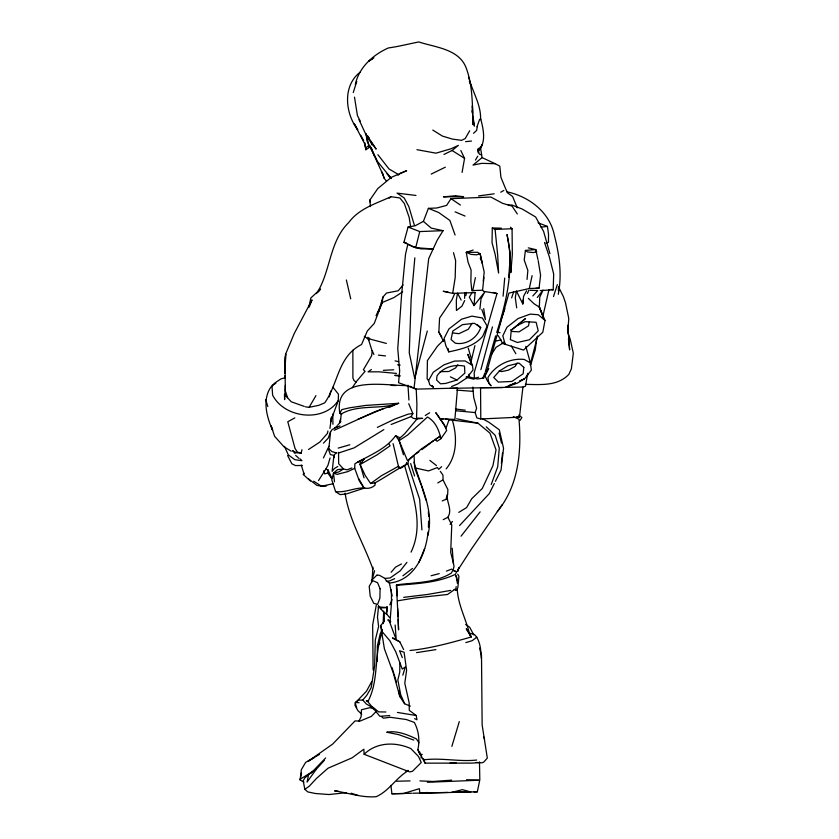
<?xml version="1.0" encoding="UTF-8"?>
<svg xmlns="http://www.w3.org/2000/svg" width="839" height="839" viewBox="0 0 839 839"><rect width="100%" height="100%" fill="white"/><g stroke="black" fill="none" stroke-linecap="round" stroke-linejoin="round"><path stroke-width="1.26" d="M377.319 661.384L377.351 646.061L380.182 633.927L382.154 629.544M304.263 406.422L291.227 401.766L287.567 397.738L285.291 390.806L284.998 357.613L285.7 353.943L294.29 333.419L312.024 299.89L309.413 306.539M384.356 621.353L380.654 625.548L382.479 632.061L389.831 640.692L395.809 651.903L399.857 662.716L399.763 672.091L397.822 679.999L400.748 694.797L404.618 703.764L410.376 706.155M414.602 466.599L414.036 455.315L408.771 460.045L407.785 463.631C396.616 469.358 386.139 476.688 375.064 482.865L375.043 485.152C372.065 487.962 367.922 489.011 363.979 487.931C354.247 487.742 345.343 492.85 335.59 491.623L331.804 479.96L333.492 473.154L337.498 469.651L343.466 468.98L346.989 469.83L351.877 468.005M464.628 298.327L464.722 293.126L466.474 292.444L465.876 295.664M492.294 227.967L492.042 242.723L495.115 254.217L498.597 273.084L497.674 255.014L495.094 229.435L492.294 227.967L501.229 228.177M510.961 265.019L510.825 272.633L512.325 254.448L512.073 228.743L510.49 227.233M480.558 119.694C481.324 104.686 472.189 91.493 468.718 77.251M328.878 446.348L328.783 450.26L330.346 454.539L333.943 455.462L334.373 457.58M284.778 378.41L284.841 375.903M284.903 373.397L285.7 353.943L284.977 373.261M329.926 428.414L331.552 416.993L330.535 421.702L338.295 400.518L338.453 394.194L332.863 387.178M403.444 454.728L398.693 439.185L404.797 433.616L417.686 418.158L422.688 418.378L416.532 418.944L416.91 404.199L416.217 389.118L413.868 388.09M558.355 290.651L558.449 286.959M428.414 527.175L428.572 521.176M428.708 516.373L428.341 511.769M355.306 84.456C358.903 67.498 373.156 54.587 388.447 47.938C398.693 46.512 408.666 43.953 418.766 41.95C435.651 47.477 459.143 48.945 466.243 68.106C472.871 86.029 472.388 105.693 472.955 124.529L472.399 105.766L472.514 113.003M516.688 307.882L515.303 297.782L516.384 290.976L522.802 303.959L522.907 300.226M358.882 478.933L363.979 487.931L359.249 480.757L354.719 468.351L354.876 463.82C368.877 455.325 385.783 449.641 395.609 435.63L399.888 437.79M540.211 290.556L553.184 289.822L553.688 274.059L549.409 257.059L544.511 242.481M479.898 309.109L480.999 298.967L484.69 292.098L474.025 305.606L475.126 292.591L473.259 292.339M443.527 341.379L438.86 332.118L439.573 318.075L452.011 299.764L454.591 293.828M285.365 385.206L284.61 399.658L284.452 394.34L287.567 397.738M414.026 388.363L428.687 258.653L437.213 240.164L443.076 230.673L431.236 228.103L423.401 221.381L415.148 225.775L408.09 227.033L403.884 242.45L415.714 247.683L433.27 248.984L420.884 248.858L412.358 246.561L407.859 244.159L405.51 254.311L401.556 295.318L397.759 348.688L399.668 371.016L398.577 382.699L416.217 389.118L457.496 388.09L454.885 419.427L439.951 418.776L435.787 412.641L444.083 424.324L446.673 430.491L440.915 438.682L437.119 441.272L434.927 439.426M377.12 575.03L379.501 575.344L384.996 578.417L386.475 581.133L389.39 583.053C414.414 580.651 425.887 554.023 428.089 531.895M382.28 632.092C373.743 654.284 379.343 680.167 367.839 701.708L379.857 716.296L389.768 715.573M525.319 384.377C540.358 384.482 557.211 386.496 568.821 374.414L571.359 368.898L573.32 353.209L570.216 339.218L567.772 332.569L568.758 318.401L565.528 302.91L563.451 296.786L559.036 287.882M338.557 452.326L338.652 463.705L343.466 468.98L338.757 471.948L333.492 473.154L334.488 481.817M508.696 277.321L510.416 254.616L507.008 234.501C514.538 267.201 506.662 301.18 496.73 332.517M472.829 387.041L473.689 397.361L476.604 408.153L475.157 412.568L476.825 417.874L480.789 418.976L519.456 417.161L522.928 387.062L525.529 386.202L527.616 373.439M329.087 446.296L330.556 431.854L332.181 429.526L337.215 426.988L336.638 427.544M414.844 257.804L411.152 298.967L409.254 352.873L414.686 378.326L427.292 330.996M503.096 296.209L504.711 278.087M527.028 279.418L527.857 270.462L524.218 260.059L525.413 250.41L535.754 249.561L536.708 251.763L533.153 252.581L527.469 251.941L525.413 250.41M511.276 330.147L510.385 339.627L517.39 342.49L529.399 339.795L538.239 330.818L536.09 322.291L525.172 321.662L516.73 325.794L511.276 330.147L525.592 318.484L516.73 325.794M378.599 605.8L377.487 617.137L378.599 626.513L375.306 639.968L374.634 666.04L371.142 687.77L366.727 695.395L362.752 700.041L358.442 700.146L355.107 702.683L356.627 707.56M372.977 567.206L372.055 579.927L374.613 570.698M442.216 500.914L446.296 499.226L446.537 496.908M522.802 303.959L523.588 296.335L526.556 290.787M483.254 281.013L484.197 272.098L480.128 253.808L477.538 252.308L466.232 252.319L468.057 262.167L471.109 270.095L470.878 281.401L471.822 290.63L482.572 290.2L483.61 291.353L497.003 293.524L474.171 372.799L474.381 378.358L477.559 378.955L483.621 378.053L487.155 370.492L508.906 293.105L529.294 288.543L539.078 288.102L540.578 275.213L538.198 260.614M482.572 290.2L483.935 277.394M481.229 658.07C480.894 650.215 480.401 640.503 474.507 634.599L469.788 633.204M340.372 421.902L341.253 413.942C358.652 403.926 380.308 409.988 398.64 403.297L365.898 405.405L349.8 407.764L341.756 409.631L339.837 413.302L341.714 414.372M303.896 782.105L300.131 779.955L301.337 769.688L305.606 762.42L319.554 754.366M501.376 463.296L502.551 452.913M422.195 754.418L419.657 754.114L419.888 752.132M331.468 478.146L327.724 472.955L328.07 469.987L325.847 469.074L318.495 480.59M427.848 535.439C434.361 509.64 420.234 486.159 414.005 462.069M558.26 294.353C562.151 274.773 559.393 254.899 554.474 235.78C550.048 212.445 529.22 196.494 506.829 191.795M305.386 406.831L309.109 407.324L318.851 405.31L324.693 402.856C338.4 383.801 337.635 356.502 361.557 344.514L367.304 331.017L374.236 323.445L382.227 302.512L382.92 297.069L386.485 293.042L398.2 290.776L403.139 284.945M536.908 337.037L535.261 349.873L530.72 364.808M337.1 425.698L336.9 427.177L340.026 425.929M455.671 590.205L456.175 586.629M421.052 758.078L421.545 754.764M383.696 611.033L383.14 623.576M466.327 376.742L468.749 376.701L469.127 374.173M471.046 361.567L474.916 345.647M390.89 785.409L391.928 793.778L403.402 793.526L419.353 788.681L419.857 793.18L451.392 792.456L462.373 789.656L470.836 791.974L454.266 792.362L477.339 791.806L479.803 779.83L479.489 761.938L478.933 762.588L472.095 763.112L425.058 763.154L417.864 749.636C419.899 740.501 418.766 730.685 414.319 722.41L406.296 719.526L390.208 717.272L383.381 718.194L381.776 716.873M478.188 152.824L478.912 148.209M448.036 292.087L443.223 291.269L452.693 293.367L455.178 277.709L455.629 260.709L453.49 252.696M477.265 126.637L476.667 130.36L473.521 133.307M458.786 567.563L457.695 571.38L458.912 567.72M387.24 608.778L386.401 613.749L389.369 617.294M462.079 172.425L464.565 158.351L460.821 150.506M537.296 297.467L543.064 290.137L539.75 297.195L539.341 307.189L545.025 320.425L542.791 332.275L523.515 350.073L502.393 343.424L495.996 347.367L491.497 354.467M327.913 430.984L327.43 433.417L319.837 442.059L308.532 449.484M529.262 322.082L528.518 325.857L519.047 331.835L511.937 331.447L510.961 329.528M300.131 779.955L301.526 773.023M300.278 779.179L316.345 769.185L308.605 774.554L307.074 782.053L316.345 769.185L324.263 760.438M472.766 290.462L475.398 277.625M549 289.465L542.665 317.289M308.804 307.556L310.86 297.939L320.55 289.025L318.38 291.951M415.714 247.683L419.731 231.574L443.076 230.673M310.44 481.051L303.33 474.549L303.687 472.923L301.295 465.068M529.294 288.543L532.125 275.612M292.717 450.826L296.136 452.546L301.18 453.133L301.946 449.704M527.941 373.512L527.312 376.008L528.067 373.512M530.133 364.776L537.61 336.04M329.308 396.868L330.807 390.974M453.385 568.873L454.004 566.482L453.574 563.588L450.7 552.461L451.76 524.868L447.858 517.275C452.672 509.661 446.453 502.425 447.177 494.622M480.883 369.684L492.451 326.895M499.635 324.745L501.061 319.732M446.296 499.226L447.659 494.444L447.89 489.588L443.107 480.055L442.919 475.031L440.286 471.361M485.393 371.509L495.618 335.883M339.459 422.678L340.519 419.028M330.073 457.947L327.976 465.236L325.847 469.074M402.825 675.217L405.258 667.026L402.259 669.082L399.857 662.716M378.546 311.741L382.92 297.069M406.621 462.425L405.898 464.848L400.402 468.466L398.651 467.239L393.103 443.663M371.593 681.792L366.496 691.189L355.705 702.463L354.907 705.117L357.917 710.654L361.714 714.115M451.864 746.353L459.3 721.603M411.058 552.125C424.503 523.997 412.4 493.919 404.765 466.023M353.24 92.573L356.774 81.425M271.962 427.764L272.623 430.292C266.424 416.553 261.558 397.77 272.476 385.049L275.874 383.318M553.509 296.545L557.337 284.631M511.622 297.897L513.657 291.899M376.26 605.297L372.652 625.055L373.124 669.962M501.418 318.474L504.847 308.742M477.013 126.741L479.656 119.285M491.245 484.502L497.705 466.736L499.278 448.099L495.167 435.315L486.232 426.757M330.556 431.854L328.238 438.126L323.424 443.16M423.401 221.381L428.393 208.355L436.773 207.999L446.61 205.398L451.015 198.675L490.867 197.06L502.655 203.353L512.084 206.142L517.327 213.966M456.982 589.618L457.874 587.384L458.933 576.299L457.716 574.222M376.05 315.747L382.227 302.512L382.144 300.477M484.942 372.925L483.222 377.204L483.621 378.053L482.446 378.274M418.944 562.277L424.586 548.622M389.841 604.846L392.044 599.528M323.445 457.947L328.259 447.722M527.343 293.524L528.906 290.252M464.67 300.561L461.964 306.141L456.437 310.482L456.332 300.068L457.549 293.157L461.114 300.089M358.977 721.058L361.095 716.747L361.473 709.763L369.831 707.665L374.729 709.07M494.307 483.558L489.263 493.636L459.541 525.581M495.43 481.313L501.04 470.123L503.547 448.236L499.32 429.82L488.812 422.195L482.456 418.724M480.726 327.609C477.076 338.002 466.432 345.29 455.325 343.193L451.057 339.543L452.829 331.017L462.52 324.641L474.444 323.298L480.726 327.609L476.961 324.494M479.258 150.265C486.263 140.826 483.295 129.112 480.705 118.771M391.152 424.482L411.204 416.553L412.84 413.522L408.729 403.695M377.414 313.293L379.123 310.252M497.296 511.549C518.733 485.729 521.648 451.351 519.005 419.185L513.342 416.7M364.168 459.069L357.456 462.174L364.168 459.069L360.13 464.502L364.053 477.873M469.662 130.769L465.205 138.571L461.565 140.354L452.368 139.085L442.426 136.086L432.798 130.055M517.16 362.941L515.23 366.307L508.413 370.177L501.47 371.593L499.299 370.534M309.109 407.324L315.946 395.62M334.688 428.194L335.222 427.282L337.215 426.988M475.451 160.071L477.758 156.148M472.326 292.213L469.326 297.1L474.025 305.606M457.926 569.964L471.539 548.874L502.089 504.774M396.375 585.37L396.711 584.835C415.116 582.392 435.158 583.136 451.392 573.027L452.651 570.468L456.72 571.59L455.399 574.316C437.129 583.053 416.228 583.608 396.375 585.37L398.085 616.759M520.044 420.423L521.9 417.497L518.659 415.116M472.137 323.288L468.298 329.276L458.933 333.681L452.483 332.936M316.502 293.64C330.891 271.595 328.961 241.8 348.73 222.545C359.019 208.544 375.956 203.594 391.016 196.725L399.836 197.941L404.367 203.552L409.17 217.416L410.701 227.264M352.317 387.67L356.428 381.504L365.07 371.331L363.402 369.716L371.625 355.757L372.233 350.828L373.89 354.488M457.779 364.755L455.619 367.922L448.823 371.499L440.15 371.667M370.439 206.509L369.831 200.081L377.77 188.576L391.414 177.291L406.632 170.726L400.203 173.358L398.032 175.246M480.39 146.877L482.068 157.606L473.028 165.094L481.733 163.353L495.167 163.699L499.803 166.153L500.935 177.344L505.204 187.737L507.532 192.844L512.619 196.504L517.233 207.799M446.138 468.886C457.339 455.535 457.129 436.112 452.368 420.171L448.267 419.699M378.316 645.023L379.857 642.978M450.092 524.406L452.42 521.428M461.051 536.173L480.128 511.863M336.103 452.724L333.943 455.462L332.129 471.371L334.331 468.571L337.781 466.453M406.925 562.361L400.193 570.856L390.104 577.987L384.996 578.417M391.131 572.282L395.494 567.174L401.462 563.955M338.295 400.518C323.623 422.961 284.243 418.189 272.612 395.106L272.025 386.548L274.531 383.192L280.918 378.924L284.631 377.886M376.25 711.399L371.352 716.412L359.983 721.1L355.075 720.89L332.653 744.099L308.028 761.393L314.331 757.575M311.248 772.908L325.637 757.974M532.807 295.968L537.715 290.546L530.164 290.294M337.855 424.912L340.875 421.776M443.663 340.005L437.465 346.161L427.408 360.581L427.145 378.84L428.561 380.738M441.597 466.673L438.755 469.326L437.36 467.575L428.53 470.931L414.665 467.847L421.251 485.225M308.605 774.554L304.693 778.099L303.183 780.847L304.861 789.342L307.819 791.922L315.401 793.505L328.93 794.523L346.35 792.698M456.972 380.036L464.848 373.156L464.523 366.108C454.444 364.032 442.95 367.125 436.983 375.935L436.605 380.025L440.517 383.801L445.593 383.444L456.972 380.036L450.354 376.837M486.211 370.786L488.738 368.636L485.068 375.935L487.344 380.812L491.098 385.846L488.864 383.36L487.91 377.602C495.136 365.238 509.976 357.938 524.155 359.428L530.384 362.888L531.349 370.114L524.742 378.588L517.38 383.119L508.801 386.066L510.731 384.671M431.749 442.143L433.333 440.779M443.925 154.439L452.095 150.506L458.367 145.367L451.162 148.734L436.007 153.17L416.952 149.688M360.109 72.206C342.312 85.914 345.196 113.548 357.75 129.772L354.173 123.616L364.671 143.815L365.846 149.741L370.544 146.668L368.94 145.472L366.832 140.417L366.108 133.485M389.118 198.214L391.016 196.725M376.805 575.197L371.383 580.588L371.792 581.888M303.33 474.549L304.358 473.762L303.687 472.923M430.753 442.908L421.828 449.652M402.898 575.785L412.515 568.412M476.93 637.105L472.116 640.713L465.823 642.601M365.615 147.916L368.94 145.472L366.517 134.722M364.126 754.282C376.648 742.012 395.452 741.749 410.795 748.556L418.493 756.474L421.272 762.525L412.389 771.366L409.547 771.89L364.126 754.282L363.853 749.185L352.139 757.806L327.965 768.241L316.513 778.393L309.276 786.195L304.861 789.342M415.987 453.899L418.913 451.781M360.078 460.569L360.13 464.502L365.196 475.43L370.628 483.516L381.504 475.682L398.577 466.243L400.402 468.466M371.383 369.506L368.069 371.855L378.903 371.813L396.469 373.407M402.647 291.825L393.911 297.593L382.227 302.512M408.079 770.768C396.197 777.784 389.023 791.009 376.271 796.662C362.165 797.962 348.405 792.865 334.572 790.883L338.463 791.303M372.558 58.678L368.887 61.09L373.921 57.818M436.018 438.954L440.192 436.207L421.461 448.875L407.471 460.663L399.102 440.643L407.628 435.042L427.471 417.025C435.472 421.451 439.038 430.166 440.915 438.682M383.843 429.631L354.079 447.89L339.208 452.798M425.258 415.515L429.683 412.746M458.776 512.377L466.61 507.585L471.665 498.796L482.278 488.497L492.933 465.666L496.027 449.851L489.976 433.165L477.978 423.181L456.584 418.776M437.78 482.939L442.499 480.139M500.757 192.215L503.84 190.453M360.13 464.502L377.015 454.874L390.062 445.834L388.803 443.663M294.825 417.895L287.787 421.734L295.034 448.508L297.426 452.127L301.18 453.133M445.331 167.192L431.194 174.082M406.013 771.461L408.079 770.37M443.223 519.656L447.858 517.275M377.33 427.397L394.844 419.049L408.226 414.141L412.84 413.522M354.719 468.351L347.566 471.686L337.079 474.371L333.492 473.154M508.801 386.066L515.503 382.962M389.128 407.471L394.844 404.901M394.655 578.658L389.401 581.018L386.475 581.133M505.015 387.44L515.303 382.878M451.581 386.538L457.8 383.895L466.788 377.98L473.049 369.905L472.43 365.332L467.795 354.268L471.518 364.336M334.216 430.281L374.876 411.729L398.64 403.297M357.907 419.29L383.654 408.499M471.361 636.927L466.327 628.841L471.361 636.927C451.424 642.664 430.868 648.348 410.009 650.508M364.661 488.015L346.371 493.961L340.078 494.622L335.59 491.623M446.4 571.128L451.718 569.083M466.725 252.224L473.133 250.053M327.724 472.955L324.735 473.92L323.728 470.752M448.781 351.908C461.188 349.108 473.815 346.622 482.687 336.334L487.155 326.067L482.383 317.981L471.938 316.125L461.544 319.208L448.949 328.919L444.093 338.39L445.771 345.479L448.781 351.908L448.12 348.604M338.19 448.11L349.853 444.764M333.492 483.642L321.536 486.232L316.796 485.33L308.742 479.027M478.597 377.225L474.381 378.358L468.749 376.701M431.099 575.753L439.217 573.624M494.695 341.368L500.873 339.91L502.393 343.424L504.103 341.997L505.088 344.231L502.844 335.768L506.945 327.262L518.114 318.537L530.227 314.111L538.302 314.74L545.025 320.425M545.99 242.943L548.465 242.366L548.528 234.196L547.427 226.415L538.103 222.786M321.536 486.232L326.56 485.645L321.536 486.232L313.671 481.187M403.685 597.347L427.471 594.473L450.711 590.404M416.584 652.627L435.913 649.627M370.628 483.516L375.064 482.865M478.524 195.927L494.202 193.809M461.031 791.817L451.55 792.331M540.977 227.149L547.427 226.415M397.759 600.787L414.707 598.008L447.46 594.505L454.287 589.754L457.265 589.775C458.325 605.873 466.568 620.073 469.903 635.563M465.603 141.644L471.528 141.057M423.38 759.893C441.136 757.491 458.828 761.948 476.636 760.061M419.857 793.18L427.533 792.488M512.073 228.743L495.094 229.435M535.764 288.354L539.078 288.102M387.251 609.743L386.989 607.53L386.401 613.749L386.947 606.618L387.44 607.541L383.087 607.876L378.232 607.111M475.126 292.591L452.693 293.367M449.956 763.186L456.059 762.819M383.339 370.356L393.722 369.789M508.256 205.125L511.853 204.989L522.278 209.068L535.628 216.997L543.62 231.449L549.902 253.567M451.644 780.144L433.134 781.476L419.94 780.899M427.376 782.273L478.849 780.228L466.557 779.704M449.84 388.342L522.928 387.062M396.669 781.224L410.061 780.899M411.592 793.264L391.928 793.778M412.851 793.233L447.659 792.425M473.972 791.869L477.339 791.806M302.323 465.456L295.527 465.582L291.878 463.799L287.63 455.598M502.918 387.587L480.548 387.691L480.789 418.976M391.047 385.374L396.029 385.541M443.38 418.808L439.951 418.776L446.086 428.058L449.064 419.584L445.656 419.018M385.877 711.996L378.651 711.881L372.296 706.795M475.157 412.568L455.608 410.722M296.136 452.546L297.499 452.609M394.896 375.201L399.784 375.453M408.132 385.604C386.045 385.992 333.104 374.383 339.837 413.302M403.884 242.45L406.212 242.586M387.44 607.541L379.878 607.1L380.875 608.799M476.269 762.452L482.163 762.829L483.988 761.875L487.312 758.078L482.142 724.906L481.502 655.553L479.541 648.075M456.836 390.125L473.458 391.373M355.705 702.463L359.113 702.725M452.368 420.171L477.978 423.181M395.106 375.578L400.193 376.061M415.976 195.456L397.036 193.117L404.136 197.899L408.834 206.593L414.319 225.062M378.41 355.117L385.541 355.925M455.409 408.981L465.288 410.208M454.109 589.356L457.265 589.775M397.655 364.776L400.172 365.122M414.634 718.666L416.952 719.768L416.207 715.52L397.424 712.437M368.615 701.173L366.328 700.827L368.426 701.813M497.852 332.275L500.096 332.716M516.908 416.668L519.456 417.161M416.532 418.944L413.082 418.262L411.204 416.553M551.254 289.403L553.184 289.822M395.064 360.864L398.546 361.63M528.287 247.851L535.23 249.498M466.169 377.33L474.098 379.238M386.36 343.424L370.848 339.313L367.818 337.309L372.044 350.807M336.984 453.06L331.908 451.592L329.024 448.938M493.311 292.433L497.003 293.524M351.163 793.191L358.127 795.466M481.544 154.921L479.321 154.145L477.894 148.891L478.115 151.838M386.789 613.959L384.587 613.173L378.242 605.999M413.805 740.071L398.861 734.702L386.706 732.216C397.036 730.339 407.324 734.597 416.49 738.97L418.923 742.725M408.09 227.033L419.731 231.574M428.393 208.355L438.587 212.445L449.903 220.458L455.074 235.014M455.105 211.858L465.058 216.074M466.232 252.319L470.962 254.364L476.479 254.825L480.128 253.808L482.226 263.278M482.068 157.606L495.167 163.699M356.072 382.091L353.932 380.455L352.904 377.959L352.862 350.209M409.872 386.16L412.694 387.587M399.804 641.835L392.694 638.018L399.804 641.835L403.632 649.575M373.827 708.231L366.391 704.047L362.752 700.041M397.571 174.009L389.023 168.975L377.896 154.712M472.43 365.332L465.047 360.917L454.591 361.064L443.915 364.871L433.249 372.254L428.593 380.56L429.767 384.807L433.49 387.377L432.085 385.479M291.206 451.183L283.97 446.788L274.605 436.301L271.028 425.625M452.095 150.506L464.565 158.351M452.536 569.534L455.315 571.369M390.764 621.741L387.891 619.832L389.422 621.447L396.197 639.559L395.148 625.003M451.015 198.675L460.401 205.052M465.603 624.415L469.662 627.215L473.783 634.913M364.304 336.324L369.275 339.931M416.207 715.52L409.275 710.35L409.191 702.904L404.786 683.25L406.611 670.277L404.104 652.27L399.563 650.728L402.321 657.608M429.862 460.38L436.511 465.614M295.664 455.42L298.957 458.409M528.339 298.38L534.003 303.708L539.341 307.189L542.812 316.209L539.078 306.067M300.226 458.912L301.935 460.684L294.814 459.678L288.312 454.874L284.442 446.327M498.072 335.537L500.873 339.91M391.394 178.539L377.466 161.476L371.069 147.758M399.102 440.643L395.609 435.63M390.513 177.511L387.115 173.715L390.901 178.434M292.832 450.763L295.118 453.595M384.199 178.288L382.091 172.299L384.199 178.288L386.433 181.109M380.654 625.548L384.388 648.767L393.323 673.077L399.825 696.569L404.618 703.764M369.538 138.959L367.555 135.908L372.306 144.979L368.279 136.935M370.848 140.994L376.134 149.132L366.265 135.32L358.977 119.662M438.86 332.118L441.859 337.047M511.339 346.098L515.849 353.733M360.739 135.215L363.686 140.658M455.829 575.617L456.815 577.484L457.318 583.273M360.277 121.162L357.424 115.583L354.498 97.135M382.752 174.208L369.873 146.122M369.905 146.154L374.267 155.456M328.07 469.987L331.814 478.251M480.244 258.181L481.859 261.695M371.09 147.601L372.117 149.94L368.94 145.472L368.992 147.433M469.368 81.31L470.721 84.508M417.864 749.636L419.657 754.114M421.671 486.337L425.971 500.086M481.806 309.497L485.414 319.575L483.673 308.616M483.788 736.999L484.564 739.348M423.622 758.792L425.058 763.154M372.956 569.251C363.979 543.85 349.055 520.17 345.091 493.154M410.649 463.527L414.592 475.986M407.785 463.631L419.657 499.331L421.933 529.923M392.012 667.592L393.858 673.476M525.812 346.35L530.384 362.888M265.68 399.532L267.809 406.537M394.225 674.713L396.448 682.107M468.235 348.059L471.424 359.05M389.39 583.053L392.159 596.015M499.1 433.123L501.47 443.034M346.371 279.964L350.723 298.831M369.831 200.081L370.335 202.283M535.754 249.561L537.925 259.471M472.85 119.002L474.392 126.112L473.07 117.061L473.133 117.785M455.934 575.669L457.014 580.661M398.735 690.644L399.825 696.569M472.011 110.769L472.441 113.286M364.86 142.829L365.846 149.741M568.433 338.767L569.639 349.915L567.762 325.291L567.772 332.569M453.375 563.682L452.221 548.213M407.985 385.216L408.908 400.014M396.711 584.835L397.319 595.826M559.214 286.005L559.403 289.812M397.676 608.705L398.567 629.837L398.179 619.371M384.031 612.344L384.388 620.797M389.999 622.066L391.561 602.066L391.341 589.911M332.747 414.015L332.936 424.261M380.098 588.758L379.878 598.197L377.592 604.405L373.733 603.293L370.198 596.11L369.212 586.293L372.547 580.588L377.581 582.717L380.098 588.758M523.819 367.356L523.179 373.733L511.926 381.43L498.335 382.091L493.72 377.466L499.436 370.953L507.868 365.846L519.026 363.098L523.819 367.356M482.131 144.864L479.677 148.849L482.131 144.864M524.438 378.819L519.97 380.885L524.438 378.819M455.556 195.77L443.422 196.861L463.652 196.725L455.556 195.77"/></g></svg>
